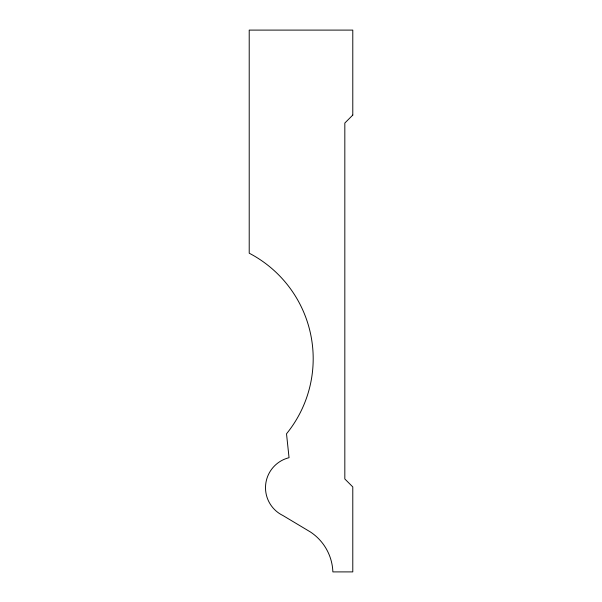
<?xml version="1.0" encoding="UTF-8"?>
<svg xmlns="http://www.w3.org/2000/svg" width="602" height="602" viewBox="0 0 602 602"><rect width="100%" height="100%" fill="white"/><g stroke="black" fill="none" stroke-linecap="round" stroke-linejoin="round"><path stroke-width="0.9" d="M352.787 115.072L344.826 123.041L344.826 478.959L352.787 486.928L352.787 571.9L332.868 571.9A49.943 49.943 0 0 0 310.354 531.935L282.865 515.485A30.898 30.898 0 0 1 289.05 457.701L286.514 433.794A119 119 0 0 0 249.213 253.194L249.213 30.1L352.787 30.1L352.787 115.072"/></g></svg>
